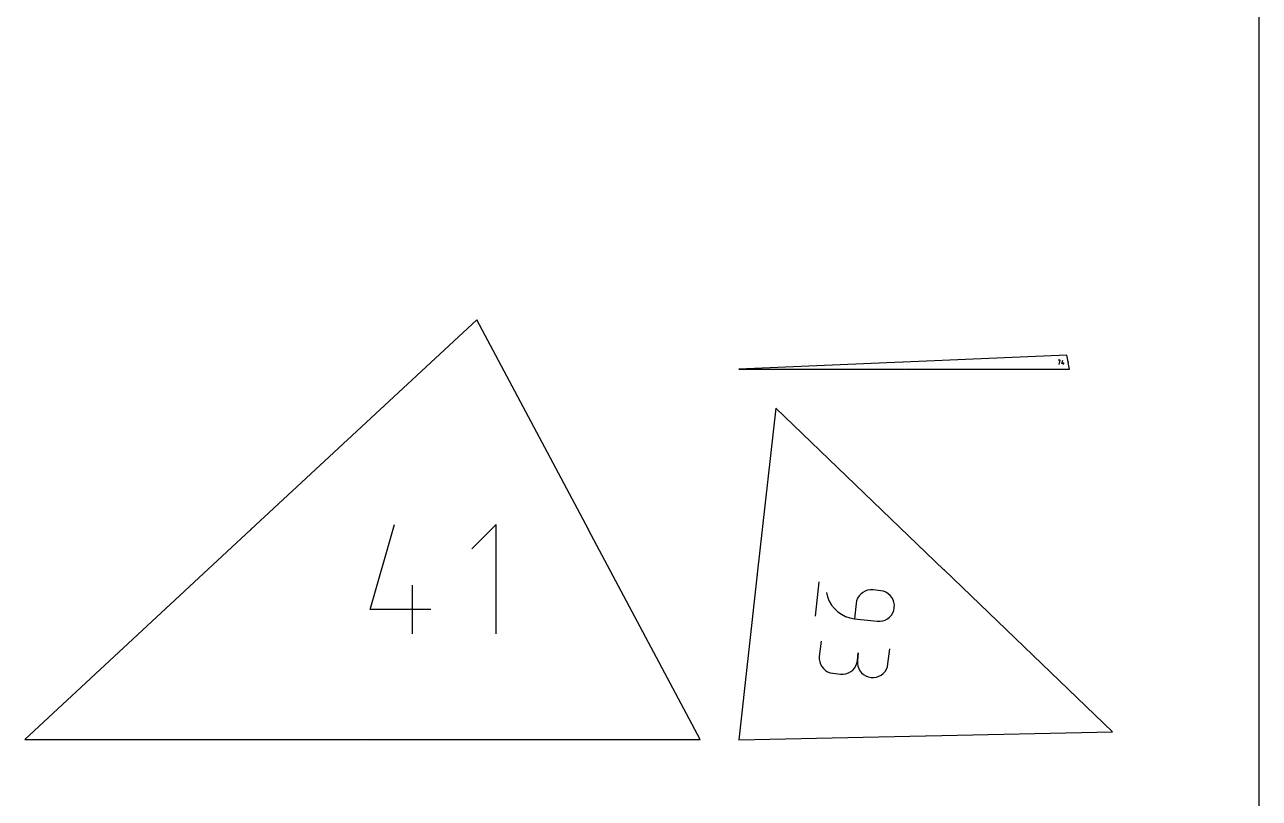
# Model space of a CAD drawing. Extents: x 0 to 500, y 0 to 1020.
# Drawn here: x 398.3 to 500, y 206.1 to 269.8 of the extents above; entities that cross this region are included whole.
import ezdxf

# ---------------------------------------------------------------- set-up
doc = ezdxf.new("R2010")
doc.units = 0

msp = doc.modelspace()

# ---------------------------------------------------------------- linework, layer by layer
at = {"layer": 'annotation', "color": 1}
for p, q in [((470.642726, 242.026866), (470.635955, 242.026577)), ((470.639989, 242.011495), (470.642726, 242.026866)), ((483.598906, 242.187856), (483.439844, 242.187856)), ((483.519386, 241.830162), (483.598906, 242.187856)), ((483.598906, 242.02857), (483.519386, 242.02857)), ((483.733052, 241.909682), (483.812371, 242.187856)), ((484.252989, 242.0228), (484.265357, 242.022472)), ((484.260078, 242.021444), (484.259565, 242.02408)), ((484.265357, 242.022472), (484.264331, 242.027744)), ((470.643014, 242.020085), (470.639629, 242.019941)), ((470.747445, 241.447828), (470.755907, 241.447828)), ((470.749981, 241.451216), (470.749981, 241.444447)), ((470.755907, 241.447828), (470.752527, 241.435976)), ((483.931662, 241.909682), (483.733052, 241.909682)), ((483.872128, 241.830162), (483.872128, 241.989023)), ((484.254895, 242.013845), (484.254845, 242.013549)), ((484.254845, 242.013549), (484.254849, 242.013257)), ((484.254849, 242.013257), (484.254903, 242.012973)), ((484.254932, 242.013966), (484.254895, 242.013845)), ((484.254895, 242.013845), (484.254895, 242.013845)), ((484.254903, 242.012973), (484.255003, 242.012705)), ((484.254977, 242.014084), (484.254932, 242.013966)), ((484.255031, 242.014196), (484.254977, 242.014084)), ((484.255003, 242.012705), (484.255146, 242.012457)), ((484.255093, 242.014305), (484.255031, 242.014196)), ((484.255162, 242.014407), (484.255093, 242.014305)), ((484.255146, 242.012457), (484.25533, 242.012237)), ((484.255238, 242.014505), (484.255162, 242.014407)), ((484.255321, 242.014596), (484.255238, 242.014505)), ((484.255411, 242.014682), (484.255321, 242.014596)), ((484.25533, 242.012237), (484.25555, 242.012049)), ((484.255508, 242.01476), (484.255411, 242.014682)), ((484.256491, 242.015423), (484.255508, 242.01476)), ((484.255508, 242.01476), (484.255508, 242.01476)), ((484.25555, 242.012049), (484.255803, 242.0119)), ((484.255803, 242.0119), (484.256086, 242.011796)), ((484.256086, 242.011796), (484.256086, 242.011796)), ((484.256086, 242.011796), (484.257243, 242.011548)), ((484.257526, 242.015979), (484.256491, 242.015423)), ((484.257243, 242.011548), (484.25841, 242.011419)), ((484.258605, 242.016424), (484.257526, 242.015979)), ((484.25841, 242.011419), (484.259576, 242.011409)), ((484.259719, 242.016759), (484.258605, 242.016424)), ((484.259576, 242.011409), (484.260734, 242.011516)), ((484.260859, 242.016981), (484.259719, 242.016759)), ((484.260734, 242.011516), (484.261874, 242.011738)), ((484.262016, 242.017088), (484.260859, 242.016981)), ((484.261874, 242.011738), (484.262988, 242.012073)), ((484.263182, 242.017079), (484.262016, 242.017088)), ((484.262988, 242.012073), (484.264066, 242.01252)), ((484.264348, 242.016953), (484.263182, 242.017079)), ((484.264066, 242.01252), (484.265101, 242.013077)), ((484.265505, 242.016706), (484.264348, 242.016953)), ((484.265101, 242.013077), (484.266083, 242.013742)), ((484.265789, 242.016603), (484.265505, 242.016706)), ((484.265505, 242.016706), (484.265505, 242.016706)), ((484.266043, 242.016454), (484.265789, 242.016603)), ((484.266264, 242.016267), (484.266043, 242.016454)), ((484.266083, 242.013742), (484.26618, 242.013821)), ((484.266083, 242.013742), (484.266083, 242.013742)), ((484.26618, 242.013821), (484.26627, 242.013907)), ((484.266447, 242.016046), (484.266264, 242.016267)), ((484.26627, 242.013907), (484.266354, 242.013999)), ((484.266354, 242.013999), (484.266431, 242.014097)), ((484.266431, 242.014097), (484.2665, 242.0142)), ((484.26659, 242.015798), (484.266447, 242.016046)), ((484.2665, 242.0142), (484.266561, 242.014308)), ((484.266561, 242.014308), (484.266614, 242.014419)), ((484.26669, 242.015528), (484.26659, 242.015798)), ((484.266614, 242.014419), (484.266659, 242.014533)), ((484.266659, 242.014533), (484.266694, 242.01465)), ((484.266743, 242.015243), (484.26669, 242.015528)), ((484.266694, 242.01465), (484.266745, 242.014949)), ((484.266694, 242.01465), (484.266694, 242.01465)), ((484.266745, 242.014949), (484.266743, 242.015243)), ((416.918947, 228.225264), (416.918932, 228.224844)), ((416.918932, 228.224844), (416.918987, 228.224427)), ((416.919034, 228.225676), (416.918947, 228.225264)), ((416.918987, 228.224427), (416.919114, 228.224023)), ((416.91919, 228.226071), (416.919034, 228.225676)), ((416.919114, 228.224023), (416.919313, 228.223641)), ((416.919417, 228.226438), (416.91919, 228.226071)), ((416.919313, 228.223641), (416.919584, 228.223291)), ((416.919714, 228.226768), (416.919417, 228.226438)), ((416.919584, 228.223291), (416.919584, 228.223291)), ((416.919584, 228.223291), (416.919915, 228.222993)), ((416.920065, 228.22704), (416.919714, 228.226768)), ((416.919714, 228.226768), (416.919714, 228.226768)), ((416.919915, 228.222993), (416.920283, 228.222766)), ((416.920448, 228.227239), (416.920065, 228.22704)), ((416.920283, 228.222766), (416.920678, 228.222608)), ((416.920853, 228.227367), (416.920448, 228.227239)), ((416.920678, 228.222608), (416.92109, 228.222522)), ((416.92127, 228.227423), (416.920853, 228.227367)), ((416.92109, 228.222522), (416.92151, 228.222506)), ((416.92169, 228.227408), (416.92127, 228.227423)), ((416.92151, 228.222506), (416.921928, 228.222562)), ((416.922102, 228.227322), (416.92169, 228.227408)), ((416.921928, 228.222562), (416.922333, 228.222689)), ((416.922496, 228.227165), (416.922102, 228.227322)), ((416.9223, 228.221656), (416.922285, 228.221236)), ((416.922285, 228.221236), (416.922341, 228.220819)), ((416.922386, 228.222068), (416.9223, 228.221656)), ((416.922333, 228.222689), (416.922716, 228.222889)), ((416.922341, 228.220819), (416.922469, 228.220413)), ((416.922543, 228.222463), (416.922386, 228.222068)), ((416.922469, 228.220413), (416.922669, 228.22003)), ((416.922863, 228.226939), (416.922496, 228.227165)), ((416.92277, 228.22283), (416.922543, 228.222463)), ((416.922669, 228.22003), (416.922941, 228.219678)), ((416.922716, 228.222889), (416.923067, 228.22316)), ((416.923067, 228.22316), (416.92277, 228.22283)), ((416.923192, 228.226643), (416.922863, 228.226939)), ((416.922941, 228.219678), (416.923776, 228.21878)), ((416.923067, 228.22316), (416.923363, 228.22349)), ((416.923418, 228.223432), (416.923067, 228.22316)), ((416.923067, 228.22316), (416.923067, 228.22316)), ((416.923067, 228.22316), (416.923067, 228.22316)), ((416.923192, 228.226643), (416.923192, 228.226643)), ((416.923464, 228.226291), (416.923192, 228.226643)), ((416.923363, 228.22349), (416.92359, 228.223858)), ((416.923801, 228.223632), (416.923418, 228.223432)), ((416.923664, 228.225908), (416.923464, 228.226291)), ((416.92359, 228.223858), (416.923747, 228.224253)), ((416.923792, 228.225502), (416.923664, 228.225908)), ((416.923747, 228.224253), (416.923833, 228.224665)), ((416.923776, 228.21878), (416.923776, 228.21878)), ((416.923776, 228.21878), (416.924107, 228.218483)), ((416.923848, 228.225085), (416.923792, 228.225502)), ((416.924206, 228.223759), (416.923801, 228.223632)), ((416.923833, 228.224665), (416.923848, 228.225085)), ((416.924107, 228.218483), (416.924474, 228.218256)), ((416.924623, 228.223815), (416.924206, 228.223759)), ((416.924474, 228.218256), (416.924869, 228.218099)), ((416.925043, 228.2238), (416.924623, 228.223815)), ((416.924869, 228.218099), (416.92528, 228.218013)), ((416.925455, 228.223713), (416.925043, 228.2238)), ((416.92528, 228.218013), (416.925699, 228.217999)), ((416.92585, 228.223556), (416.925455, 228.223713)), ((416.925699, 228.217999), (416.926116, 228.218055)), ((416.926218, 228.223328), (416.92585, 228.223556)), ((416.926116, 228.218055), (416.926521, 228.218183)), ((416.926549, 228.223031), (416.926218, 228.223328)), ((416.930425, 228.224968), (416.926356, 228.232959)), ((416.926521, 228.218183), (416.926903, 228.218383)), ((416.927384, 228.222132), (416.926549, 228.223031)), ((416.926549, 228.223031), (416.926549, 228.223031)), ((416.926903, 228.218383), (416.927254, 228.218655)), ((416.927254, 228.218655), (416.927551, 228.218985)), ((416.927254, 228.218655), (416.927254, 228.218655)), ((416.927656, 228.221781), (416.927384, 228.222132)), ((416.927551, 228.218985), (416.927778, 228.219352)), ((416.927855, 228.221398), (416.927656, 228.221781)), ((416.927778, 228.219352), (416.927935, 228.219746)), ((416.927983, 228.220993), (416.927855, 228.221398)), ((416.927935, 228.219746), (416.928022, 228.220157)), ((416.928038, 228.220576), (416.927983, 228.220993)), ((416.928022, 228.220157), (416.928038, 228.220576)), ((416.934935, 228.229159), (416.930425, 228.224968)), ((416.935261, 228.226097), (416.931909, 228.229705)), ((426.761036, 221.643256), (428.757363, 228.644515)), ((437.137448, 228.644515), (435.13604, 226.642542)), ((437.137448, 219.641848), (437.137448, 228.644515)), ((444.743154, 228.225313), (444.748338, 228.228071)), ((444.743334, 228.231232), (444.753789, 228.233474)), ((444.746783, 228.224751), (444.743334, 228.231232)), ((444.747898, 228.216397), (444.759571, 228.222609)), ((444.759571, 228.222609), (444.755594, 228.223822)), ((474.030172, 224.911424), (474.034519, 224.907246)), ((474.032642, 224.912982), (474.032574, 224.912529)), ((474.032574, 224.912529), (474.032583, 224.912072)), ((474.032583, 224.912072), (474.032669, 224.911622)), ((474.032789, 224.91342), (474.032642, 224.912982)), ((474.032669, 224.911622), (474.032832, 224.91119)), ((474.033013, 224.913834), (474.032789, 224.91342)), ((474.032832, 224.91119), (474.033072, 224.910787)), ((474.033316, 224.914211), (474.033013, 224.913834)), ((474.033072, 224.910787), (474.033389, 224.910423)), ((474.036093, 224.917101), (474.033316, 224.914211)), ((474.033316, 224.914211), (474.033316, 224.914211)), ((474.033389, 224.910423), (474.033389, 224.910423)), ((474.033389, 224.910423), (474.033766, 224.91012)), ((474.033766, 224.91012), (474.034179, 224.909896)), ((474.034179, 224.909896), (474.034617, 224.90975)), ((474.034617, 224.90975), (474.03507, 224.909682)), ((474.03507, 224.909682), (474.035527, 224.909691)), ((474.035527, 224.909691), (474.035976, 224.909778)), ((474.035976, 224.909778), (474.036408, 224.909942)), ((474.0367, 224.917647), (474.036093, 224.917101)), ((474.038023, 224.915245), (474.036093, 224.917101)), ((474.036408, 224.909942), (474.036812, 224.910183)), ((474.037368, 224.918092), (474.0367, 224.917647)), ((474.036812, 224.910183), (474.037177, 224.9105)), ((474.037177, 224.9105), (474.038101, 224.911462)), ((474.038083, 224.918433), (474.037368, 224.918092)), ((474.038341, 224.914881), (474.038023, 224.915245)), ((474.038834, 224.918668), (474.038083, 224.918433)), ((474.038101, 224.911462), (474.038404, 224.911839)), ((474.038101, 224.911462), (474.038101, 224.911462)), ((474.038582, 224.914477), (474.038341, 224.914881)), ((474.038404, 224.911839), (474.038628, 224.912252)), ((474.038746, 224.914046), (474.038582, 224.914477)), ((474.038628, 224.912252), (474.038774, 224.912689)), ((474.038833, 224.913597), (474.038746, 224.914046)), ((474.038774, 224.912689), (474.038842, 224.913141)), ((474.038842, 224.913141), (474.038833, 224.913597)), ((474.03961, 224.918795), (474.038834, 224.918668)), ((474.040398, 224.918813), (474.03961, 224.918795)), ((474.041185, 224.918718), (474.040398, 224.918813)), ((474.040513, 224.903576), (474.050802, 224.910413)), ((474.041961, 224.91851), (474.041185, 224.918718)), ((474.042714, 224.918186), (474.041961, 224.91851)), ((474.042714, 224.918186), (474.042714, 224.918186)), ((474.047081, 224.906541), (474.045148, 224.908399)), ((474.050802, 224.910413), (474.046935, 224.914129)), ((458.643536, 224.568707), (458.643536, 224.568707)), ((458.643536, 224.568707), (458.643737, 224.567913)), ((458.643737, 224.567913), (458.644045, 224.56717)), ((458.644045, 224.56717), (458.64445, 224.566488)), ((458.64445, 224.566488), (458.644944, 224.565873)), ((458.644493, 224.577191), (458.644483, 224.576708)), ((458.644483, 224.576708), (458.644557, 224.576244)), ((458.644589, 224.577664), (458.644493, 224.577191)), ((458.644493, 224.577191), (458.644493, 224.577191)), ((458.644557, 224.576244), (458.644708, 224.575807)), ((458.644763, 224.5781), (458.644589, 224.577664)), ((458.644708, 224.575807), (458.644929, 224.575406)), ((458.645006, 224.578493), (458.644763, 224.5781)), ((458.644929, 224.575406), (458.645215, 224.57505)), ((458.644944, 224.565873), (458.645517, 224.565335)), ((458.64531, 224.578836), (458.645006, 224.578493)), ((458.645215, 224.57505), (458.645557, 224.574745)), ((458.645667, 224.579121), (458.64531, 224.578836)), ((458.645517, 224.565335), (458.646162, 224.564882)), ((458.645557, 224.574745), (458.645949, 224.574502)), ((458.646067, 224.579343), (458.645667, 224.579121)), ((458.645949, 224.574502), (458.646384, 224.574329)), ((458.646503, 224.579494), (458.646067, 224.579343)), ((458.646162, 224.564882), (458.646868, 224.564522)), ((458.646384, 224.574329), (458.646856, 224.574233)), ((458.646966, 224.579568), (458.646503, 224.579494)), ((458.646856, 224.574233), (458.646856, 224.574233)), ((458.646856, 224.574233), (458.64734, 224.574222)), ((458.646868, 224.564522), (458.647627, 224.564264)), ((458.647448, 224.579558), (458.646966, 224.579568)), ((458.64734, 224.574222), (458.647805, 224.574296)), ((458.647448, 224.579558), (458.647448, 224.579558)), ((458.647922, 224.579462), (458.647448, 224.579558)), ((458.647627, 224.564264), (458.648431, 224.564115)), ((458.647805, 224.574296), (458.648242, 224.574447)), ((458.648359, 224.579288), (458.647922, 224.579462)), ((458.648242, 224.574447), (458.648643, 224.574669)), ((458.648753, 224.579044), (458.648359, 224.579288)), ((458.648727, 224.566778), (458.648431, 224.564115)), ((458.648431, 224.564115), (458.652417, 224.563672)), ((458.648643, 224.574669), (458.649, 224.574954)), ((458.648823, 224.567252), (458.648727, 224.566778)), ((458.649096, 224.57874), (458.648753, 224.579044)), ((458.648996, 224.567689), (458.648823, 224.567252)), ((458.649239, 224.568082), (458.648996, 224.567689)), ((458.649, 224.574954), (458.649305, 224.575297)), ((458.649381, 224.578383), (458.649096, 224.57874)), ((458.649542, 224.568424), (458.649239, 224.568082)), ((458.649305, 224.575297), (458.649548, 224.57569)), ((458.649603, 224.577982), (458.649381, 224.578383)), ((458.649898, 224.568709), (458.649542, 224.568424)), ((458.649548, 224.57569), (458.649722, 224.576126)), ((458.649754, 224.577546), (458.649603, 224.577982)), ((458.649722, 224.576126), (458.649818, 224.576599)), ((458.649828, 224.577082), (458.649754, 224.577546)), ((458.649818, 224.576599), (458.649808, 224.576116)), ((458.649808, 224.576116), (458.649882, 224.575652)), ((458.649818, 224.576599), (458.649828, 224.577082)), ((458.649914, 224.577072), (458.649818, 224.576599)), ((458.649818, 224.576599), (458.649818, 224.576599)), ((458.649818, 224.576599), (458.649818, 224.576599)), ((458.649882, 224.575652), (458.650033, 224.575216)), ((458.650298, 224.568931), (458.649898, 224.568709)), ((458.650088, 224.577509), (458.649914, 224.577072)), ((458.650033, 224.575216), (458.650255, 224.574815)), ((458.650332, 224.577902), (458.650088, 224.577509)), ((458.650255, 224.574815), (458.650541, 224.574458)), ((458.650734, 224.569082), (458.650298, 224.568931)), ((458.650636, 224.578244), (458.650332, 224.577902)), ((458.650541, 224.574458), (458.650884, 224.574154)), ((458.650993, 224.57853), (458.650636, 224.578244)), ((458.651198, 224.569155), (458.650734, 224.569082)), ((458.650884, 224.574154), (458.651277, 224.57391)), ((458.651394, 224.578751), (458.650993, 224.57853)), ((458.651682, 224.569145), (458.651198, 224.569155)), ((458.651277, 224.57391), (458.651714, 224.573737)), ((458.651831, 224.578902), (458.651394, 224.578751)), ((458.653008, 224.568997), (458.651682, 224.569145)), ((458.651682, 224.569145), (458.651682, 224.569145)), ((458.651714, 224.573737), (458.652188, 224.57364)), ((458.652296, 224.578976), (458.651831, 224.578902)), ((458.652188, 224.57364), (458.653515, 224.573493)), ((458.65278, 224.578966), (458.652296, 224.578976)), ((458.652417, 224.563672), (458.652417, 224.563672)), ((458.652417, 224.563672), (458.6529, 224.563662)), ((458.654106, 224.578818), (458.65278, 224.578966)), ((458.65278, 224.578966), (458.65278, 224.578966)), ((458.6529, 224.563662), (458.653365, 224.563736)), ((458.653482, 224.568901), (458.653008, 224.568997)), ((458.653365, 224.563736), (458.653802, 224.563887)), ((458.653919, 224.568728), (458.653482, 224.568901)), ((458.653515, 224.573493), (458.653515, 224.573493)), ((458.653515, 224.573493), (458.653998, 224.573483)), ((458.653802, 224.563887), (458.654203, 224.564109)), ((458.654313, 224.568485), (458.653919, 224.568728)), ((458.653998, 224.573483), (458.654462, 224.573557)), ((458.65458, 224.578722), (458.654106, 224.578818)), ((458.654203, 224.564109), (458.65456, 224.564394)), ((458.654656, 224.568181), (458.654313, 224.568485)), ((458.654462, 224.573557), (458.654898, 224.573708)), ((458.65456, 224.564394), (458.654865, 224.564737)), ((458.655017, 224.578548), (458.65458, 224.578722)), ((458.654941, 224.567824), (458.654656, 224.568181)), ((458.654865, 224.564737), (458.655108, 224.565129)), ((458.654898, 224.573708), (458.655299, 224.57393)), ((458.655163, 224.567424), (458.654941, 224.567824)), ((458.655409, 224.578305), (458.655017, 224.578548)), ((458.655108, 224.565129), (458.655282, 224.565566)), ((458.655314, 224.566987), (458.655163, 224.567424)), ((458.655282, 224.565566), (458.655378, 224.566039)), ((458.655299, 224.57393), (458.655655, 224.574215)), ((458.655388, 224.566522), (458.655314, 224.566987)), ((458.655378, 224.566039), (458.655388, 224.566522)), ((458.655378, 224.566039), (458.655378, 224.566039)), ((458.655751, 224.578001), (458.655409, 224.578305)), ((458.655655, 224.574215), (458.655958, 224.574558)), ((458.656035, 224.577644), (458.655751, 224.578001)), ((458.655958, 224.574558), (458.6562, 224.574951)), ((458.656256, 224.577243), (458.656035, 224.577644)), ((458.6562, 224.574951), (458.656373, 224.575387)), ((458.656406, 224.576807), (458.656256, 224.577243)), ((458.656373, 224.575387), (458.656469, 224.57586)), ((458.65648, 224.576343), (458.656406, 224.576807)), ((458.656469, 224.57586), (458.65648, 224.576343)), ((458.656469, 224.57586), (458.656469, 224.57586)), ((458.656544, 224.562876), (458.65721, 224.568871)), ((463.723696, 223.919759), (463.40925, 221.088598)), ((430.261383, 219.641848), (430.261383, 223.640148)), ((464.344267, 223.055858), (464.344267, 223.055858)), ((464.344267, 223.055858), (464.438326, 222.6814)), ((467.031508, 222.762283), (466.916615, 222.576797)), ((467.175227, 222.92402), (467.031508, 222.762283)), ((467.343814, 223.05882), (467.175227, 222.92402)), ((467.533306, 223.163495), (467.343814, 223.05882)), ((467.739744, 223.234859), (467.533306, 223.163495)), ((467.959167, 223.269724), (467.739744, 223.234859)), ((468.187615, 223.264902), (467.959167, 223.269724)), ((468.817196, 223.194977), (468.187615, 223.264902)), ((468.187615, 223.264902), (468.187615, 223.264902)), ((469.041146, 223.149553), (468.817196, 223.194977)), ((469.247604, 223.067387), (469.041146, 223.149553)), ((469.433399, 222.952459), (469.247604, 223.067387)), ((469.595361, 222.808749), (469.433399, 222.952459)), ((469.73032, 222.640236), (469.595361, 222.808749)), ((464.438326, 222.6814), (464.582789, 222.331239)), ((464.582789, 222.331239), (464.773418, 222.009296)), ((464.773418, 222.009296), (465.00598, 221.719495)), ((465.00598, 221.719495), (465.276237, 221.46576)), ((466.789155, 222.147326), (466.649502, 220.88994)), ((466.834511, 222.370749), (466.789155, 222.147326)), ((466.916615, 222.576797), (466.834511, 222.370749)), ((469.835104, 222.450899), (469.73032, 222.640236)), ((469.906543, 222.244718), (469.835104, 222.450899)), ((469.891285, 221.573852), (469.936705, 221.797741)), ((469.941467, 222.025672), (469.906543, 222.244718)), ((469.936705, 221.797741), (469.941467, 222.025672)), ((469.936705, 221.797741), (469.936705, 221.797741)), ((431.759758, 221.643256), (426.761036, 221.643256)), ((465.276237, 221.46576), (465.579954, 221.252014)), ((465.579954, 221.252014), (465.912894, 221.08218)), ((465.912894, 221.08218), (466.270822, 220.960181)), ((466.270822, 220.960181), (466.649502, 220.88994)), ((466.649502, 220.88994), (468.53789, 220.680204)), ((468.53789, 220.680204), (468.53789, 220.680204)), ((468.53789, 220.680204), (468.766343, 220.675323)), ((468.766343, 220.675323), (468.985783, 220.710038)), ((468.985783, 220.710038), (469.192247, 220.781206)), ((469.192247, 220.781206), (469.381774, 220.885686)), ((469.381774, 220.885686), (469.550403, 221.020333)), ((469.550403, 221.020333), (469.694173, 221.182005)), ((469.694173, 221.182005), (469.80912, 221.367559)), ((469.80912, 221.367559), (469.891285, 221.573852)), ((463.899033, 219.0455), (463.75938, 217.788113)), ((463.75938, 217.788113), (463.754549, 217.559716)), ((463.75938, 217.788113), (463.75938, 217.788113)), ((466.900183, 217.439277), (466.970108, 218.068858)), ((466.970108, 218.068858), (466.900183, 217.439277)), ((469.414956, 217.159971), (469.554609, 218.417357)), ((463.754549, 217.559716), (463.789382, 217.340428)), ((463.789382, 217.340428), (463.860683, 217.134189)), ((463.860683, 217.134189), (463.965255, 216.944935)), ((463.965255, 216.944935), (464.099904, 216.776604)), ((464.099904, 216.776604), (464.261432, 216.633134)), ((464.261432, 216.633134), (464.446644, 216.518463)), ((466.345861, 216.527154), (466.514193, 216.661834)), ((466.514193, 216.661834), (466.657782, 216.823526)), ((466.657782, 216.823526), (466.772637, 217.00909)), ((466.772637, 217.00909), (466.854768, 217.215387)), ((466.854768, 217.215387), (466.900183, 217.439277)), ((466.900183, 217.439277), (466.895369, 217.210878)), ((466.895369, 217.210878), (466.930266, 216.991583)), ((466.900183, 217.439277), (466.900183, 217.439277)), ((466.930266, 216.991583), (467.001697, 216.785329)), ((467.001697, 216.785329), (467.106487, 216.59605)), ((469.172555, 216.54422), (469.28741, 216.729784)), ((469.28741, 216.729784), (469.369541, 216.936081)), ((469.369541, 216.936081), (469.414956, 217.159971)), ((464.446644, 216.518463), (464.652345, 216.43653)), ((464.652345, 216.43653), (464.875338, 216.391271)), ((464.875338, 216.391271), (465.504919, 216.321346)), ((465.504919, 216.321346), (465.504919, 216.321346)), ((465.504919, 216.321346), (465.732315, 216.316582)), ((465.732315, 216.316582), (465.950931, 216.351388)), ((465.950931, 216.351388), (466.156777, 216.422626)), ((466.156777, 216.422626), (466.345861, 216.527154)), ((467.106487, 216.59605), (467.241462, 216.427683)), ((467.241462, 216.427683), (467.403445, 216.284163)), ((467.403445, 216.284163), (467.589261, 216.169425)), ((467.589261, 216.169425), (467.795735, 216.087406)), ((467.795735, 216.087406), (468.019692, 216.04204)), ((468.019692, 216.04204), (468.019692, 216.04204)), ((468.019692, 216.04204), (468.247088, 216.037276)), ((468.247088, 216.037276), (468.465704, 216.072082)), ((468.465704, 216.072082), (468.67155, 216.14332)), ((468.67155, 216.14332), (468.860634, 216.247848)), ((468.860634, 216.247848), (469.028966, 216.382528)), ((469.028966, 216.382528), (469.172555, 216.54422)), ((426.126008, 210.929275), (426.125965, 210.928795)), ((426.125965, 210.928795), (426.125965, 210.927453)), ((426.125965, 210.927453), (426.125965, 210.927453)), ((426.125965, 210.927453), (426.126008, 210.926974)), ((426.126008, 210.922577), (426.125965, 210.922095)), ((426.125965, 210.922095), (426.125965, 210.922095)), ((426.125965, 210.922095), (426.126008, 210.921616)), ((426.126132, 210.929727), (426.126008, 210.929275)), ((426.126008, 210.926974), (426.126132, 210.926522)), ((426.126132, 210.923031), (426.126008, 210.922577)), ((426.126008, 210.921616), (426.126132, 210.921164)), ((426.12633, 210.930143), (426.126132, 210.929727)), ((426.126132, 210.926522), (426.12633, 210.926105)), ((426.12633, 210.923449), (426.126132, 210.923031)), ((426.126132, 210.921164), (426.12633, 210.920747)), ((426.126595, 210.930517), (426.12633, 210.930143)), ((426.12633, 210.926105), (426.126595, 210.925732)), ((426.126595, 210.923824), (426.12633, 210.923449)), ((426.12633, 210.920747), (426.126595, 210.920374)), ((426.126917, 210.93084), (426.126595, 210.930517)), ((426.126595, 210.925732), (426.126917, 210.925409)), ((426.126917, 210.924147), (426.126595, 210.923824)), ((426.126595, 210.920374), (426.126917, 210.920051)), ((426.127291, 210.931104), (426.126917, 210.93084)), ((426.126917, 210.925409), (426.127291, 210.925144)), ((426.127291, 210.924412), (426.126917, 210.924147)), ((426.126917, 210.920051), (426.127291, 210.919786)), ((426.127709, 210.931302), (426.127291, 210.931104)), ((426.127291, 210.925144), (426.127709, 210.924946)), ((426.127709, 210.92461), (426.127291, 210.924412)), ((426.127291, 210.919786), (426.127709, 210.919588)), ((426.128162, 210.931427), (426.127709, 210.931302)), ((426.127709, 210.924946), (426.128162, 210.924821)), ((426.128162, 210.924735), (426.127709, 210.92461)), ((426.127709, 210.919588), (426.128162, 210.919464)), ((426.128644, 210.93147), (426.128162, 210.931427)), ((426.128162, 210.924821), (426.128644, 210.924778)), ((426.128644, 210.924778), (426.128162, 210.924735)), ((426.128162, 210.919464), (426.128644, 210.91942)), ((426.131323, 210.93147), (426.128644, 210.93147)), ((426.128644, 210.93147), (426.128644, 210.93147)), ((426.128644, 210.924778), (426.129985, 210.924778)), ((426.129985, 210.924778), (426.128644, 210.924778)), ((426.128644, 210.924778), (426.128644, 210.924778)), ((426.128644, 210.91942), (426.131323, 210.91942)), ((426.13589, 210.929277), (426.135847, 210.928796)), ((426.135847, 210.928796), (426.135847, 210.927461)), ((426.135847, 210.927461), (426.135847, 210.927461)), ((426.135847, 210.927461), (426.13589, 210.926979)), ((426.13589, 210.922578), (426.135847, 210.922096)), ((426.135847, 210.922096), (426.135847, 210.922096)), ((426.135847, 210.922096), (426.13589, 210.921617)), ((426.136015, 210.92973), (426.13589, 210.929277)), ((426.13589, 210.926979), (426.136015, 210.926525)), ((426.136015, 210.923032), (426.13589, 210.922578)), ((426.13589, 210.921617), (426.136015, 210.921165)), ((426.136213, 210.930147), (426.136015, 210.92973)), ((426.136015, 210.926525), (426.136213, 210.926108)), ((426.136213, 210.92345), (426.136015, 210.923032)), ((426.136015, 210.921165), (426.136213, 210.920748)), ((426.136478, 210.93052), (426.136213, 210.930147)), ((426.136213, 210.926108), (426.136478, 210.925733)), ((426.136478, 210.923824), (426.136213, 210.92345)), ((426.136213, 210.920748), (426.136478, 210.920374)), ((426.136801, 210.930843), (426.136478, 210.93052)), ((426.136478, 210.925733), (426.136801, 210.92541)), ((426.136801, 210.924148), (426.136478, 210.923824)), ((426.136478, 210.920374), (426.136801, 210.920052)), ((426.137175, 210.931106), (426.136801, 210.930843)), ((426.136801, 210.92541), (426.137175, 210.925145)), ((426.137175, 210.924412), (426.136801, 210.924148)), ((426.136801, 210.920052), (426.137175, 210.919787)), ((426.137592, 210.931304), (426.137175, 210.931106)), ((426.137175, 210.925145), (426.137592, 210.924947)), ((426.137592, 210.924611), (426.137175, 210.924412)), ((426.137175, 210.919787), (426.137592, 210.919589)), ((426.138045, 210.931428), (426.137592, 210.931304)), ((426.137592, 210.924947), (426.138045, 210.924822)), ((426.138045, 210.924736), (426.137592, 210.924611)), ((426.137592, 210.919589), (426.138045, 210.919464)), ((426.138526, 210.931471), (426.138045, 210.931428)), ((426.138045, 210.924822), (426.138526, 210.924779)), ((426.138526, 210.924779), (426.138045, 210.924736)), ((426.138045, 210.919464), (426.138526, 210.919421)), ((426.139007, 210.931428), (426.138526, 210.931471)), ((426.138526, 210.931471), (426.138526, 210.931471)), ((426.138526, 210.924779), (426.139007, 210.924822)), ((426.138526, 210.924779), (426.138526, 210.924779)), ((426.139007, 210.924736), (426.138526, 210.924779)), ((426.138526, 210.924779), (426.138526, 210.924779)), ((426.138526, 210.919421), (426.139007, 210.919464)), ((426.138526, 210.919421), (426.138526, 210.919421)), ((426.13946, 210.931304), (426.139007, 210.931428)), ((426.139007, 210.924822), (426.13946, 210.924947)), ((426.13946, 210.924611), (426.139007, 210.924736)), ((426.139007, 210.919464), (426.13946, 210.919589)), ((426.139877, 210.931106), (426.13946, 210.931304)), ((426.13946, 210.924947), (426.139877, 210.925145)), ((426.139877, 210.924412), (426.13946, 210.924611)), ((426.13946, 210.919589), (426.139877, 210.919787)), ((426.140251, 210.930843), (426.139877, 210.931106)), ((426.139877, 210.925145), (426.140251, 210.92541)), ((426.140251, 210.924148), (426.139877, 210.924412)), ((426.139877, 210.919787), (426.140251, 210.920052)), ((426.140574, 210.93052), (426.140251, 210.930843)), ((426.140251, 210.92541), (426.140574, 210.925734)), ((426.140574, 210.923824), (426.140251, 210.924148)), ((426.140251, 210.920052), (426.140574, 210.920374)), ((426.140839, 210.930147), (426.140574, 210.93052)), ((426.140574, 210.925734), (426.140839, 210.926108)), ((426.140839, 210.92345), (426.140574, 210.923824)), ((426.140574, 210.920374), (426.140839, 210.920748)), ((426.141037, 210.92973), (426.140839, 210.930147)), ((426.140839, 210.926108), (426.141037, 210.926526)), ((426.141037, 210.923032), (426.140839, 210.92345)), ((426.140839, 210.920748), (426.141037, 210.921165)), ((426.141162, 210.929277), (426.141037, 210.92973)), ((426.141037, 210.926526), (426.141162, 210.926979)), ((426.141162, 210.922578), (426.141037, 210.923032)), ((426.141037, 210.921165), (426.141162, 210.921617)), ((426.141205, 210.928796), (426.141162, 210.929277)), ((426.141162, 210.926979), (426.141205, 210.927461)), ((426.141205, 210.922096), (426.141162, 210.922578)), ((426.141162, 210.921617), (426.141205, 210.922096)), ((426.141205, 210.928796), (426.141205, 210.928796)), ((426.141205, 210.927461), (426.141205, 210.928796)), ((426.141205, 210.922096), (426.141205, 210.922096)), ((472.514905, 211.246912), (472.515228, 211.232284)), ((472.515228, 211.232284), (472.518408, 211.235608)), ((472.523644, 211.247105), (472.530141, 211.247248)), ((472.523927, 211.236268), (472.523894, 211.235709)), ((472.523894, 211.235709), (472.523956, 211.235157)), ((472.524059, 211.236823), (472.523927, 211.236268)), ((472.523956, 211.235157), (472.524111, 211.234625)), ((472.524295, 211.237361), (472.524059, 211.236823)), ((472.524111, 211.234625), (472.524355, 211.234125)), ((472.524301, 211.237373), (472.524295, 211.237361)), ((472.524295, 211.237361), (472.524295, 211.237361)), ((472.524307, 211.237384), (472.524301, 211.237373)), ((472.524313, 211.237394), (472.524307, 211.237384)), ((472.524319, 211.237405), (472.524313, 211.237394)), ((472.524325, 211.237414), (472.524319, 211.237405)), ((472.524331, 211.237424), (472.524325, 211.237414)), ((472.524337, 211.237433), (472.524331, 211.237424)), ((472.524344, 211.237442), (472.524337, 211.237433)), ((472.524351, 211.237451), (472.524344, 211.237442)), ((472.530141, 211.247248), (472.524351, 211.237451)), ((472.524351, 211.237451), (472.524351, 211.237451)), ((472.524355, 211.234125), (472.524682, 211.23367)), ((472.524682, 211.23367), (472.52509, 211.233272)), ((472.52509, 211.233272), (472.525575, 211.232943)), ((472.525575, 211.232943), (472.525575, 211.232943)), ((472.525575, 211.232943), (472.526114, 211.232711)), ((472.526114, 211.232711), (472.52667, 211.232581)), ((472.52667, 211.232581), (472.52723, 211.232549)), ((472.52723, 211.232549), (472.527782, 211.232612)), ((472.527782, 211.232612), (472.528313, 211.232768)), ((472.528313, 211.232768), (472.528813, 211.233011)), ((472.528813, 211.233011), (472.529267, 211.23334)), ((472.529267, 211.23334), (472.529664, 211.233749)), ((472.529664, 211.233749), (472.529992, 211.234237)), ((472.529992, 211.234237), (472.530401, 211.235065))]:
    msp.add_line(p, q, dxfattribs=at)
at = {"layer": 'boundary', "color": 5}
for p, q in [((435.543831, 245.527019), (416.945864, 228.243519)), ((444.738224, 228.248651), (435.543831, 245.527019)), ((470.638586, 242.044486), (470.61429, 242.018027)), ((470.665044, 242.02019), (470.638586, 242.044486)), ((484.147853, 242.594621), (470.665044, 242.02019)), ((484.255008, 242.044041), (484.147853, 242.594621)), ((484.284792, 242.023961), (484.255008, 242.044041)), ((484.264712, 241.994176), (484.284792, 242.023961)), ((470.61429, 242.018027), (457.131481, 241.443596)), ((457.131481, 241.443596), (470.726274, 241.443596)), ((470.726274, 241.443596), (470.751674, 241.418196)), ((470.751674, 241.418196), (470.777074, 241.443596)), ((470.777074, 241.443596), (484.371867, 241.443596)), ((484.371867, 241.443596), (484.264712, 241.994176)), ((460.168376, 238.243196), (458.652732, 224.596862)), ((474.022817, 224.928944), (460.168376, 238.243196)), ((416.908652, 228.208938), (398.310686, 210.925438)), ((416.909967, 228.244835), (416.908652, 228.208938)), ((416.945864, 228.243519), (416.909967, 228.244835)), ((444.772579, 228.238161), (444.738224, 228.248651)), ((444.762088, 228.203806), (444.772579, 228.238161)), ((453.956481, 210.925438), (444.762088, 228.203806)), ((474.058731, 224.929658), (474.022817, 224.928944)), ((474.059445, 224.893744), (474.058731, 224.929658)), ((487.913886, 211.579493), (474.059445, 224.893744)), ((458.647125, 224.546372), (457.131481, 210.900038)), ((458.652732, 224.596862), (458.624684, 224.574421)), ((458.624684, 224.574421), (458.647125, 224.546372)), ((472.548077, 211.240326), (487.913886, 211.579493)), ((398.310686, 210.925438), (426.108183, 210.925438)), ((426.108183, 210.925438), (426.133583, 210.900038)), ((426.133583, 210.900038), (426.158983, 210.925438)), ((426.158983, 210.925438), (453.956481, 210.925438)), ((457.131481, 210.900038), (472.49729, 211.239205)), ((472.49729, 211.239205), (472.523244, 211.214372)), ((472.523244, 211.214372), (472.548077, 211.240326))]:
    msp.add_line(p, q, dxfattribs=at)
at = {"layer": 'frame', "color": 5}
msp.add_line((500, 0), (500, 1020), dxfattribs=at)

doc.saveas('drawing.dxf')
